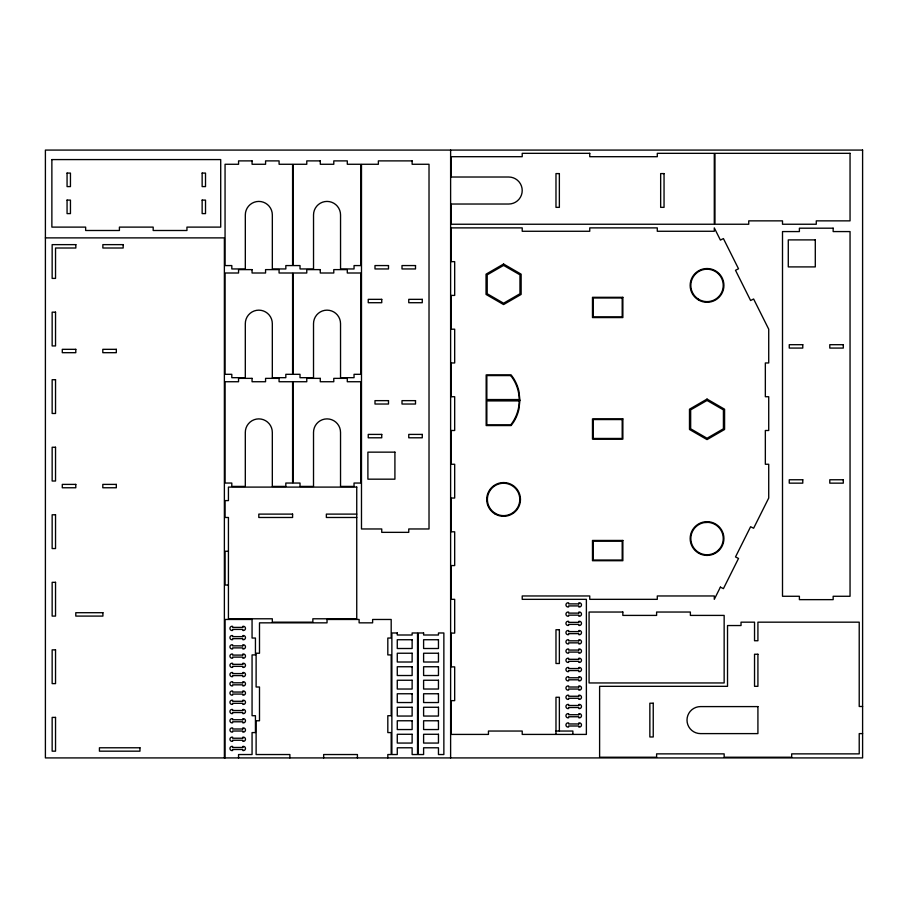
<?xml version="1.0" encoding="UTF-8"?>
<svg xmlns="http://www.w3.org/2000/svg" width="908" height="908" viewBox="0 0 908 908"><rect width="100%" height="100%" fill="white"/><g stroke="black" fill="none" stroke-linecap="round" stroke-linejoin="round"><path stroke-width="1.36" d="M45.4 237.885L224.378 237.885L224.378 757.919M356.742 514.11L326.358 514.11L326.358 517.481L356.742 517.481M228.43 551.258L225.048 551.258L225.048 585.024L228.43 585.024M862.6 706.481L859.218 706.481L859.218 622.173L757.919 622.173L757.919 640.742L754.537 640.742L754.537 622.173L741.03 622.173L741.03 625.544L727.524 625.544L727.524 686.323L599.609 686.323L599.609 757.238L656.609 757.238L656.609 753.867L724.153 753.867L724.153 757.238L791.685 757.238L791.685 753.867L859.218 753.867L859.218 733.607L862.6 733.607M555.98 731.042L572.869 731.042L572.869 734.413M707.037 521.657L707.037 522.441M559.362 731.042L559.362 697.265L555.98 697.265L555.98 734.413M450.618 150.081L450.618 757.919M387.818 757.919L387.818 754.537L391.189 754.537L391.189 732.586L387.818 732.586L387.818 715.708L391.189 715.708L391.189 654.918L387.818 654.918L387.818 638.04L391.189 638.04L391.189 619.472L372.62 619.472L372.62 622.843L359.114 622.843L359.114 619.472L327.028 619.472L327.028 622.843L259.495 622.843L259.495 653.238L256.113 653.238L256.113 687.004L259.495 687.004L259.495 720.77L256.113 720.77L256.113 754.537L289.879 754.537L289.879 757.919M357.423 757.919L357.423 754.537L323.657 754.537L323.657 757.919M238.554 757.919L238.554 754.537L252.061 754.537L252.061 732.586L255.443 732.586L255.443 715.708L252.061 715.708L252.061 654.918L255.443 654.918L255.443 638.04L252.061 638.04L252.061 619.472L225.048 619.472L225.048 757.919M51.87 159.581L51.87 227.113L85.647 227.113L85.647 230.496L119.413 230.496L119.413 227.113L153.18 227.113L153.18 230.496L186.946 230.496L186.946 227.113L220.712 227.113L220.712 159.581L51.87 159.581M67.067 200.101L67.067 213.607L70.449 213.607L70.449 200.101L67.067 200.101M67.067 173.088L67.067 186.594L70.449 186.594L70.449 173.088L67.067 173.088M202.143 200.101L202.143 213.607L205.514 213.607L205.514 200.101L202.143 200.101M202.143 173.088L202.143 186.594L205.514 186.594L205.514 173.088L202.143 173.088M519.217 400.905L519.013 404.65A39.929 39.929 0 0 1 510.739 424.887L486.847 424.887L486.847 400.905L519.217 400.905M519.932 400.235L518.922 409.258A40.939 40.939 0 0 1 513.769 421.834L511.159 425.557L486.166 425.557L486.166 374.902L511.159 374.902L513.769 378.636A40.939 40.939 0 0 1 518.922 391.2L519.932 400.235M720.396 587.135L714.29 599.337L714.29 595.966L657.29 595.966L657.29 599.337L589.746 599.337L589.746 595.966L522.214 595.966L522.214 599.337L586.375 599.337L586.375 734.413L522.214 734.413L522.214 731.042L488.447 731.042L488.447 734.413L451.299 734.413L451.299 700.647L454.681 700.647L454.681 666.881L451.299 666.881L451.299 633.103L454.681 633.103L454.681 599.337L451.299 599.337L451.299 565.571L454.681 565.571L454.681 531.804L451.299 531.804L451.299 498.038L454.681 498.038L454.681 464.26L451.299 464.26L451.299 430.494L454.681 430.494L454.681 396.728L451.299 396.728L451.299 362.962L454.681 362.962L454.681 329.195L451.299 329.195L451.299 295.418L454.681 295.418L454.681 261.652L451.299 261.652L451.299 227.885L522.214 227.885L522.214 231.268L589.746 231.268L589.746 227.885L657.29 227.885L657.29 231.268L714.29 231.268L714.29 227.885L720.396 240.087L723.415 238.577L738.522 268.779L735.503 270.289L750.598 300.503L753.617 298.993L768.724 329.195L768.724 362.962L765.342 362.962L765.342 396.728L768.724 396.728L768.724 430.494L765.342 430.494L765.342 464.26L768.724 464.26L768.724 498.038L753.617 528.24L750.598 526.731L735.503 556.933L738.522 558.443L723.415 588.645L720.396 587.135M503.588 264.035L486.041 274.171L486.041 294.43L503.588 304.566L521.135 294.43L521.135 274.171L503.588 264.035M503.588 265.386L487.21 274.84L487.21 293.749L503.588 303.215L519.966 293.749L519.966 274.84L503.588 265.386M707.037 399.077L689.49 409.213L689.49 429.473L707.037 439.608L724.584 429.473L724.584 409.213L707.037 399.077M707.037 400.428L690.659 409.883L690.659 428.792L707.037 438.258L723.415 428.792L723.415 409.883L707.037 400.428M708.07 522.372L703.848 522.656A16.208 16.208 0 0 0 693.984 548.16A16.208 16.208 0 0 0 721.27 546.31A16.208 16.208 0 0 0 708.07 522.372M862.6 150.081L45.4 150.081L45.4 757.919L862.6 757.919L862.6 150.081M589.746 153.327L522.214 153.327L522.214 156.698L451.299 156.698L451.299 177.015L508.707 177.015A13.507 13.507 0 0 1 522.214 190.521A13.507 13.507 0 0 1 508.707 204.028L451.299 204.028L451.299 224.242L714.29 224.242L714.29 153.327L657.29 153.327L657.29 156.698L589.746 156.698L589.746 153.327M850.047 153.327L714.971 153.327L714.971 224.242L748.737 224.242L748.737 220.86L782.503 220.86L782.503 224.242L816.281 224.242L816.281 220.86L850.047 220.86L850.047 153.327M252.072 160.886L238.566 160.886L238.566 164.269L225.059 164.269L225.059 265.579L231.812 265.579L231.812 268.95L245.319 268.95L245.319 214.924A13.507 13.507 0 0 1 258.825 201.417A13.507 13.507 0 0 1 272.332 214.924L272.332 268.95L285.838 268.95L285.838 265.579L292.592 265.579L292.592 164.269L279.085 164.269L279.085 160.886L265.579 160.886L265.579 164.269L252.072 164.269L252.072 160.886M320.286 160.886L306.779 160.886L306.779 164.269L293.273 164.269L293.273 265.579L300.026 265.579L300.026 268.95L313.532 268.95L313.532 214.924A13.507 13.507 0 0 1 327.039 201.417A13.507 13.507 0 0 1 340.545 214.924L340.545 268.95L354.052 268.95L354.052 265.579L360.805 265.579L360.805 164.269L347.299 164.269L347.299 160.886L333.792 160.886L333.792 164.269L320.286 164.269L320.286 160.886M412.13 160.886L378.364 160.886L378.364 164.269L361.486 164.269L361.486 528.967L381.746 528.967L381.746 532.349L408.759 532.349L408.759 528.967L429.019 528.967L429.019 164.269L412.13 164.269L412.13 160.886M559.362 173.587L555.98 173.587L555.98 207.353L559.362 207.353L559.362 173.587M664.043 173.587L660.661 173.587L660.661 207.353L664.043 207.353L664.043 173.587M833.158 228.192L799.392 228.192L799.392 231.574L782.503 231.574L782.503 596.272L799.392 596.272L799.392 599.643L833.158 599.643L833.158 596.272L850.047 596.272L850.047 231.574L833.158 231.574L833.158 228.192M815.293 239.894L788.28 239.894L788.28 266.907L815.293 266.907L815.293 239.894M75.841 244.638L52.153 244.638L52.153 278.404L55.536 278.404L55.536 248.009L75.841 248.009L75.841 244.638M123.17 244.638L102.865 244.638L102.865 248.009L123.17 248.009L123.17 244.638M388.499 265.567L374.993 265.567L374.993 268.95L388.499 268.95L388.499 265.567M415.512 265.567L402.006 265.567L402.006 268.95L415.512 268.95L415.512 265.567M252.061 269.619L238.554 269.619L238.554 273.002L225.048 273.002L225.048 374.312L231.801 374.312L231.801 377.683L245.308 377.683L245.308 323.657A13.507 13.507 0 0 1 258.814 310.15A13.507 13.507 0 0 1 272.321 323.657L272.321 377.683L285.827 377.683L285.827 374.312L292.592 374.312L292.592 273.002L279.074 273.002L279.074 269.619L265.567 269.619L265.567 273.002L252.061 273.002L252.061 269.619M320.274 269.619L306.768 269.619L306.768 273.002L293.261 273.002L293.261 374.312L300.015 374.312L300.015 377.683L313.521 377.683L313.521 323.657A13.507 13.507 0 0 1 327.028 310.15A13.507 13.507 0 0 1 340.534 323.657L340.534 377.683L354.041 377.683L354.041 374.312L360.794 374.312L360.794 273.002L347.287 273.002L347.287 269.619L333.781 269.619L333.781 273.002L320.274 273.002L320.274 269.619M622.865 297.313L592.481 297.313L592.481 317.573L622.865 317.573L622.865 297.313M622.196 297.994L593.151 297.994L593.151 316.903L622.196 316.903L622.196 297.994M381.746 299.345L368.239 299.345L368.239 302.716L381.746 302.716L381.746 299.345M422.265 299.345L408.759 299.345L408.759 302.716L422.265 302.716L422.265 299.345M55.536 312.17L52.153 312.17L52.153 345.937L55.536 345.937L55.536 312.17M802.774 344.7L789.256 344.7L789.256 348.07L802.774 348.07L802.774 344.7M843.294 344.7L829.787 344.7L829.787 348.07L843.294 348.07L843.294 344.7M75.795 349.319L62.289 349.319L62.289 352.69L75.795 352.69L75.795 349.319M116.315 349.319L102.808 349.319L102.808 352.69L116.315 352.69L116.315 349.319M510.739 375.583L486.847 375.583L486.847 399.554L519.217 399.554L519.013 395.809A39.929 39.929 0 0 0 510.739 375.583M252.061 378.364L238.554 378.364L238.554 381.735L225.048 381.735L225.048 483.045L231.801 483.045L231.801 486.416L245.308 486.416L245.308 432.39A13.507 13.507 0 0 1 258.814 418.883A13.507 13.507 0 0 1 272.321 432.39L272.321 486.416L285.827 486.416L285.827 483.045L292.592 483.045L292.592 381.735L279.074 381.735L279.074 378.364L265.567 378.364L265.567 381.735L252.061 381.735L252.061 378.364M320.274 378.364L306.768 378.364L306.768 381.735L293.261 381.735L293.261 483.045L300.015 483.045L300.015 486.416L313.521 486.416L313.521 432.39A13.507 13.507 0 0 1 327.028 418.883A13.507 13.507 0 0 1 340.534 432.39L340.534 486.416L354.041 486.416L354.041 483.045L360.794 483.045L360.794 381.735L347.287 381.735L347.287 378.364L333.781 378.364L333.781 381.735L320.274 381.735L320.274 378.364M55.536 379.714L52.153 379.714L52.153 413.481L55.536 413.481L55.536 379.714M388.499 400.644L374.993 400.644L374.993 404.026L388.499 404.026L388.499 400.644M415.512 400.644L402.006 400.644L402.006 404.026L415.512 404.026L415.512 400.644M622.865 418.883L592.481 418.883L592.481 439.143L622.865 439.143L622.865 418.883M622.196 419.553L593.151 419.553L593.151 438.462L622.196 438.462L622.196 419.553M381.746 434.41L368.239 434.41L368.239 437.792L381.746 437.792L381.746 434.41M422.265 434.41L408.759 434.41L408.759 437.792L422.265 437.792L422.265 434.41M55.536 447.247L52.153 447.247L52.153 481.013L55.536 481.013L55.536 447.247M394.912 452.15L367.899 452.15L367.899 479.174L394.912 479.174L394.912 452.15M802.774 479.764L789.256 479.764L789.256 483.147L802.774 483.147L802.774 479.764M843.294 479.764L829.787 479.764L829.787 483.147L843.294 483.147L843.294 479.764M75.795 484.395L62.289 484.395L62.289 487.766L75.795 487.766L75.795 484.395M116.315 484.395L102.808 484.395L102.808 487.766L116.315 487.766L116.315 484.395M356.742 487.097L228.43 487.097L228.43 500.603L225.048 500.603L225.048 517.481L228.43 517.481L228.43 618.791L272.321 618.791L272.321 622.173L312.851 622.173L312.851 618.791L356.742 618.791L356.742 487.097M292.592 514.11L258.814 514.11L258.814 517.481L292.592 517.481L292.592 514.11M55.536 514.779L52.153 514.779L52.153 548.557L55.536 548.557L55.536 514.779M622.865 540.453L592.481 540.453L592.481 560.713L622.865 560.713L622.865 540.453M622.196 541.123L593.151 541.123L593.151 560.032L622.196 560.032L622.196 541.123M55.536 582.323L52.153 582.323L52.153 616.089L55.536 616.089L55.536 582.323M578.782 603.888L568.646 603.888L568.646 602.867A2.111 2.111 0 0 0 565.945 604.898A2.111 2.111 0 0 0 568.646 606.919L568.646 605.908L578.782 605.908L578.782 606.919A2.111 2.111 0 0 0 581.483 604.898A2.111 2.111 0 0 0 578.782 602.867L578.782 603.888M622.843 612.037L589.076 612.037L589.076 682.952L724.153 682.952L724.153 615.408L690.375 615.408L690.375 612.037L656.609 612.037L656.609 615.408L622.843 615.408L622.843 612.037M102.91 612.707L75.795 612.707L75.795 616.089L102.91 616.089L102.91 612.707M578.782 613.116L568.646 613.116L568.646 612.106A2.111 2.111 0 0 0 565.945 614.137A2.111 2.111 0 0 0 568.646 616.157L568.646 615.147L578.782 615.147L578.782 616.157A2.111 2.111 0 0 0 581.483 614.137A2.111 2.111 0 0 0 578.782 612.106L578.782 613.116M578.782 622.355L568.646 622.355L568.646 621.344A2.111 2.111 0 0 0 565.945 623.376A2.111 2.111 0 0 0 568.646 625.396L568.646 624.386L578.782 624.386L578.782 625.396A2.111 2.111 0 0 0 581.483 623.376A2.111 2.111 0 0 0 578.782 621.344L578.782 622.355M242.776 627.383L232.641 627.383L232.641 626.372A2.111 2.111 0 0 0 229.94 628.404A2.111 2.111 0 0 0 232.641 630.424L232.641 629.414L242.776 629.414L242.776 630.424A2.111 2.111 0 0 0 245.478 628.404A2.111 2.111 0 0 0 242.776 626.372L242.776 627.383M559.362 629.732L555.98 629.732L555.98 663.498L559.362 663.498L559.362 629.732M578.782 631.593L568.646 631.593L568.646 630.583A2.111 2.111 0 0 0 565.945 632.604A2.111 2.111 0 0 0 568.646 634.635L568.646 633.625L578.782 633.625L578.782 634.635A2.111 2.111 0 0 0 581.483 632.604A2.111 2.111 0 0 0 578.782 630.583L578.782 631.593M397.273 632.978L391.87 632.978L391.87 754.537L397.273 754.537L397.273 747.783L412.13 747.783L412.13 754.537L417.532 754.537L417.532 632.978L412.13 632.978L412.13 634.998L397.273 634.998L397.273 632.978M423.605 632.978L418.202 632.978L418.202 754.537L423.605 754.537L423.605 747.783L438.462 747.783L438.462 754.537L443.864 754.537L443.864 632.978L438.462 632.978L438.462 634.998L423.605 634.998L423.605 632.978M242.776 636.621L232.641 636.621L232.641 635.611A2.111 2.111 0 0 0 229.94 637.632A2.111 2.111 0 0 0 232.641 639.663L232.641 638.653L242.776 638.653L242.776 639.663A2.111 2.111 0 0 0 245.478 637.632A2.111 2.111 0 0 0 242.776 635.611L242.776 636.621M412.13 639.731L397.273 639.731L397.273 648.505L412.13 648.505L412.13 639.731M438.462 639.731L423.605 639.731L423.605 648.505L438.462 648.505L438.462 639.731M578.782 640.832L568.646 640.832L568.646 639.822A2.111 2.111 0 0 0 565.945 641.842A2.111 2.111 0 0 0 568.646 643.874L568.646 642.853L578.782 642.853L578.782 643.874A2.111 2.111 0 0 0 581.483 641.842A2.111 2.111 0 0 0 578.782 639.822L578.782 640.832M242.776 645.86L232.641 645.86L232.641 644.85A2.111 2.111 0 0 0 229.94 646.871A2.111 2.111 0 0 0 232.641 648.902L232.641 647.892L242.776 647.892L242.776 648.902A2.111 2.111 0 0 0 245.478 646.871A2.111 2.111 0 0 0 242.776 644.85L242.776 645.86M55.536 649.856L52.153 649.856L52.153 683.622L55.536 683.622L55.536 649.856M578.782 650.071L568.646 650.071L568.646 649.061A2.111 2.111 0 0 0 565.945 651.081A2.111 2.111 0 0 0 568.646 653.113L568.646 652.092L578.782 652.092L578.782 653.113A2.111 2.111 0 0 0 581.483 651.081A2.111 2.111 0 0 0 578.782 649.061L578.782 650.071M412.13 653.238L397.273 653.238L397.273 662.011L412.13 662.011L412.13 653.238M438.462 653.238L423.605 653.238L423.605 662.011L438.462 662.011L438.462 653.238M757.919 654.248L754.537 654.248L754.537 686.323L757.919 686.323L757.919 654.248M242.776 655.099L232.641 655.099L232.641 654.089A2.111 2.111 0 0 0 229.94 656.109A2.111 2.111 0 0 0 232.641 658.141L232.641 657.12L242.776 657.12L242.776 658.141A2.111 2.111 0 0 0 245.478 656.109A2.111 2.111 0 0 0 242.776 654.089L242.776 655.099M578.782 659.31L568.646 659.31L568.646 658.289A2.111 2.111 0 0 0 565.945 660.32A2.111 2.111 0 0 0 568.646 662.341L568.646 661.33L578.782 661.33L578.782 662.341A2.111 2.111 0 0 0 581.483 660.32A2.111 2.111 0 0 0 578.782 658.289L578.782 659.31M242.776 664.338L232.641 664.338L232.641 663.317A2.111 2.111 0 0 0 229.94 665.348A2.111 2.111 0 0 0 232.641 667.369L232.641 666.359L242.776 666.359L242.776 667.369A2.111 2.111 0 0 0 245.478 665.348A2.111 2.111 0 0 0 242.776 663.317L242.776 664.338M412.13 666.744L397.273 666.744L397.273 675.518L412.13 675.518L412.13 666.744M438.462 666.744L423.605 666.744L423.605 675.518L438.462 675.518L438.462 666.744M578.782 668.538L568.646 668.538L568.646 667.528A2.111 2.111 0 0 0 565.945 669.559A2.111 2.111 0 0 0 568.646 671.58L568.646 670.569L578.782 670.569L578.782 671.58A2.111 2.111 0 0 0 581.483 669.559A2.111 2.111 0 0 0 578.782 667.528L578.782 668.538M242.776 673.577L232.641 673.577L232.641 672.556A2.111 2.111 0 0 0 229.94 674.587A2.111 2.111 0 0 0 232.641 676.608L232.641 675.597L242.776 675.597L242.776 676.608A2.111 2.111 0 0 0 245.478 674.587A2.111 2.111 0 0 0 242.776 672.556L242.776 673.577M578.782 677.777L568.646 677.777L568.646 676.766A2.111 2.111 0 0 0 565.945 678.798A2.111 2.111 0 0 0 568.646 680.818L568.646 679.808L578.782 679.808L578.782 680.818A2.111 2.111 0 0 0 581.483 678.798A2.111 2.111 0 0 0 578.782 676.766L578.782 677.777M412.13 680.251L397.273 680.251L397.273 689.024L412.13 689.024L412.13 680.251M438.462 680.251L423.605 680.251L423.605 689.024L438.462 689.024L438.462 680.251M242.776 682.805L232.641 682.805L232.641 681.795A2.111 2.111 0 0 0 229.94 683.826A2.111 2.111 0 0 0 232.641 685.846L232.641 684.836L242.776 684.836L242.776 685.846A2.111 2.111 0 0 0 245.478 683.826A2.111 2.111 0 0 0 242.776 681.795L242.776 682.805M578.782 687.015L568.646 687.015L568.646 686.005A2.111 2.111 0 0 0 565.945 688.026A2.111 2.111 0 0 0 568.646 690.057L568.646 689.047L578.782 689.047L578.782 690.057A2.111 2.111 0 0 0 581.483 688.026A2.111 2.111 0 0 0 578.782 686.005L578.782 687.015M242.776 692.044L232.641 692.044L232.641 691.033A2.111 2.111 0 0 0 229.94 693.054A2.111 2.111 0 0 0 232.641 695.085L232.641 694.075L242.776 694.075L242.776 695.085A2.111 2.111 0 0 0 245.478 693.054A2.111 2.111 0 0 0 242.776 691.033L242.776 692.044M412.13 693.757L397.273 693.757L397.273 702.542L412.13 702.542L412.13 693.757M438.462 693.757L423.605 693.757L423.605 702.542L438.462 702.542L438.462 693.757M578.782 696.254L568.646 696.254L568.646 695.244A2.111 2.111 0 0 0 565.945 697.265A2.111 2.111 0 0 0 568.646 699.296L568.646 698.275L578.782 698.275L578.782 699.296A2.111 2.111 0 0 0 581.483 697.265A2.111 2.111 0 0 0 578.782 695.244L578.782 696.254M242.776 701.282L232.641 701.282L232.641 700.272A2.111 2.111 0 0 0 229.94 702.293A2.111 2.111 0 0 0 232.641 704.324L232.641 703.314L242.776 703.314L242.776 704.324A2.111 2.111 0 0 0 245.478 702.293A2.111 2.111 0 0 0 242.776 700.272L242.776 701.282M653.238 703.212L649.856 703.212L649.856 736.978L653.238 736.978L653.238 703.212M578.782 705.493L568.646 705.493L568.646 704.483A2.111 2.111 0 0 0 565.945 706.503A2.111 2.111 0 0 0 568.646 708.535L568.646 707.514L578.782 707.514L578.782 708.535A2.111 2.111 0 0 0 581.483 706.503A2.111 2.111 0 0 0 578.782 704.483L578.782 705.493M757.919 706.594L700.511 706.594A13.507 13.507 0 0 0 687.004 720.101A13.507 13.507 0 0 0 700.511 733.607L757.919 733.607L757.919 706.594M412.13 707.264L397.273 707.264L397.273 716.049L412.13 716.049L412.13 707.264M438.462 707.264L423.605 707.264L423.605 716.049L438.462 716.049L438.462 707.264M242.776 710.521L232.641 710.521L232.641 709.511A2.111 2.111 0 0 0 229.94 711.531A2.111 2.111 0 0 0 232.641 713.563L232.641 712.542L242.776 712.542L242.776 713.563A2.111 2.111 0 0 0 245.478 711.531A2.111 2.111 0 0 0 242.776 709.511L242.776 710.521M578.782 714.732L568.646 714.732L568.646 713.711A2.111 2.111 0 0 0 565.945 715.742A2.111 2.111 0 0 0 568.646 717.763L568.646 716.753L578.782 716.753L578.782 717.763A2.111 2.111 0 0 0 581.483 715.742A2.111 2.111 0 0 0 578.782 713.711L578.782 714.732M55.536 717.399L52.153 717.399L52.153 751.166L55.536 751.166L55.536 717.399M242.776 719.76L232.641 719.76L232.641 718.739A2.111 2.111 0 0 0 229.94 720.77A2.111 2.111 0 0 0 232.641 722.791L232.641 721.781L242.776 721.781L242.776 722.791A2.111 2.111 0 0 0 245.478 720.77A2.111 2.111 0 0 0 242.776 718.739L242.776 719.76M412.13 720.77L397.273 720.77L397.273 729.555L412.13 729.555L412.13 720.77M438.462 720.77L423.605 720.77L423.605 729.555L438.462 729.555L438.462 720.77M578.782 723.96L568.646 723.96L568.646 722.95A2.111 2.111 0 0 0 565.945 724.981A2.111 2.111 0 0 0 568.646 727.002L568.646 725.991L578.782 725.991L578.782 727.002A2.111 2.111 0 0 0 581.483 724.981A2.111 2.111 0 0 0 578.782 722.95L578.782 723.96M242.776 728.999L232.641 728.999L232.641 727.978A2.111 2.111 0 0 0 229.94 730.009A2.111 2.111 0 0 0 232.641 732.03L232.641 731.019L242.776 731.019L242.776 732.03A2.111 2.111 0 0 0 245.478 730.009A2.111 2.111 0 0 0 242.776 727.978L242.776 728.999M412.13 734.277L397.273 734.277L397.273 743.062L412.13 743.062L412.13 734.277M438.462 734.277L423.605 734.277L423.605 743.062L438.462 743.062L438.462 734.277M242.776 738.227L232.641 738.227L232.641 737.217A2.111 2.111 0 0 0 229.94 739.248A2.111 2.111 0 0 0 232.641 741.269L232.641 740.258L242.776 740.258L242.776 741.269A2.111 2.111 0 0 0 245.478 739.248A2.111 2.111 0 0 0 242.776 737.217L242.776 738.227M242.776 747.466L232.641 747.466L232.641 746.455A2.111 2.111 0 0 0 229.94 748.476A2.111 2.111 0 0 0 232.641 750.507L232.641 749.497L242.776 749.497L242.776 750.507A2.111 2.111 0 0 0 245.478 748.476A2.111 2.111 0 0 0 242.776 746.455L242.776 747.466M139.957 747.783L99.426 747.783L99.426 751.166L139.957 751.166L139.957 747.783M495.155 514.064A16.889 16.889 0 0 0 520.477 499.445A16.889 16.889 0 0 0 495.155 484.815A16.889 16.889 0 0 0 495.155 514.064M698.592 553.165A16.889 16.889 0 0 0 723.926 538.546A16.889 16.889 0 0 0 698.592 523.927A16.889 16.889 0 0 0 698.592 553.165M698.592 300.037A16.889 16.889 0 0 0 723.926 285.418A16.889 16.889 0 0 0 698.592 270.788A16.889 16.889 0 0 0 698.592 300.037M495.484 513.474A16.208 16.208 0 0 0 519.796 499.445A16.208 16.208 0 0 0 495.484 485.405A16.208 16.208 0 0 0 495.484 513.474M698.059 298.914A16.208 16.208 0 0 0 723.211 286.44A16.208 16.208 0 0 0 699.841 270.89A16.208 16.208 0 0 0 698.059 298.914"/></g></svg>
